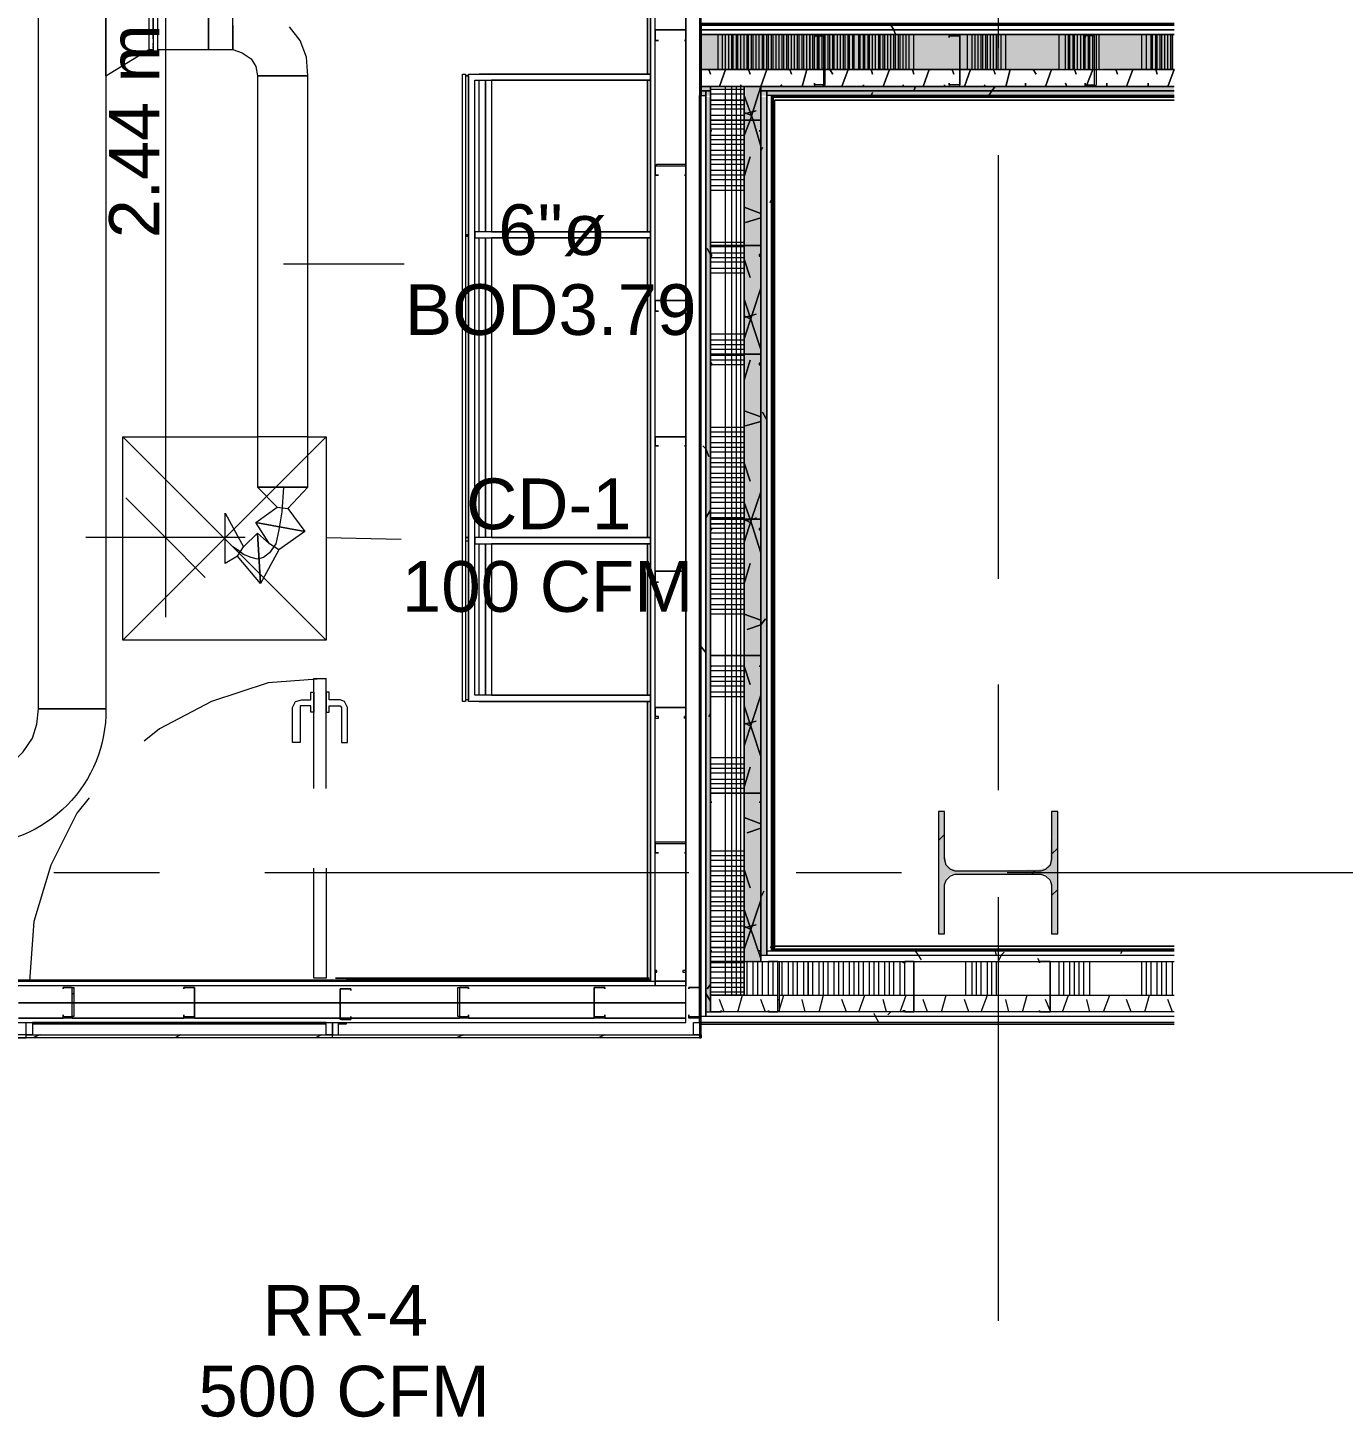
# Model space of a CAD drawing. Header units: metres. Extents: x -2 to 237, y -8 to 52.
# Drawn here: x 52.945 to 56.883, y 22.018 to 26.18 of the extents above; entities that cross this region are included whole.
import ezdxf

# ---------------------------------------------------------------- set-up
doc = ezdxf.new("R2010")
doc.units = ezdxf.units.M
doc.layers.add('HVAC - Ductos', color=5, linetype='Continuous', lineweight=0)
doc.layers.add('PDF4_Text', color=7, linetype='Continuous', lineweight=0)
doc.layers.add('PDF4_Geometry', color=7, linetype='Continuous', lineweight=0, true_color=0xaaaaaa)
doc.layers.add('PDF4_Solid Fills', color=7, linetype='Continuous', lineweight=0, true_color=0xffffff)
doc.styles.add('PDF Helvetica', font='')
doc.styles.get('PDF Helvetica').set_extended_font_data('Helvetica')

msp = doc.modelspace()

# ---------------------------------------------------------------- hatches: boundary and pattern name
at = {"layer": 'PDF4_Solid Fills', "lineweight": 0, "transparency": 33554559}
for points in [[(54.9758, 26.0547), (56.138, 26.0592), (56.1426, 26.0592), (56.3732, 26.0547), (56.3763, 26.0547), (56.3763, 26.1601), (54.9606, 26.1601), (54.9606, 26.0547)], [(54.9758, 26.0547), (56.138, 26.0592), (56.1426, 26.0592), (56.3732, 26.0547), (56.3763, 26.0547), (56.3763, 26.1601), (54.9606, 26.1601), (54.9606, 26.0547)], [(55.1392, 23.3881), (55.1392, 26.0042), (55.0934, 26.0042), (55.0888, 25.9034), (55.0888, 23.3881)], [(55.689, 23.6951), (55.689, 23.8326), (55.6707, 23.8326), (55.6707, 23.466), (55.689, 23.466), (55.689, 23.6172), (55.6936, 23.6309), (55.7073, 23.6447), (55.9914, 23.6447), (56.0098, 23.6264), (56.0098, 23.466), (56.028, 23.466), (56.028, 23.8326), (56.0098, 23.8326), (56.0052, 23.6768), (55.9914, 23.663), (55.9685, 23.6585), (55.7211, 23.6539), (55.7211, 23.6585), (55.7073, 23.663), (55.6982, 23.6722), (55.6936, 23.6722), (55.6936, 23.6951)]]:
    msp.add_hatch(color=256, dxfattribs=at).paths.add_polyline_path(points)
h = msp.add_hatch(color=256, dxfattribs=at)
h.paths.add_polyline_path([(54.988, 25.9905), (54.988, 26.0042), (54.9606, 26.0042), (54.9606, 25.9905)])
h.paths.add_polyline_path([(56.3763, 25.9905), (56.3763, 26.0042), (55.1392, 26.0042), (55.1392, 25.9905)])
h = msp.add_hatch(color=256, dxfattribs=at)
h.paths.add_polyline_path([(54.9743, 25.9768), (54.9743, 25.9905), (54.9606, 25.9905), (54.9606, 25.9768)])
h.paths.add_polyline_path([(55.1575, 25.9905), (55.1575, 25.9768), (56.3763, 25.9768), (56.3763, 25.9905)])
h = msp.add_hatch(color=256, dxfattribs=at)
h.paths.add_polyline_path([(54.988, 25.9768), (54.988, 25.9905), (54.9743, 25.9905), (54.9743, 25.9768)])
h.paths.add_polyline_path([(54.988, 25.9722), (54.9743, 25.9722), (54.9743, 23.2324), (54.988, 23.2324)])
h = msp.add_hatch(color=256, dxfattribs=at)
h.paths.add_polyline_path([(55.1392, 25.9768), (55.1575, 25.9768), (55.1575, 25.9905), (55.1392, 25.9905)])
h.paths.add_polyline_path([(55.1575, 25.9722), (55.1392, 25.9722), (55.1392, 23.4019), (55.1575, 23.4019)])
h = msp.add_hatch(color=256, dxfattribs=at)
h.paths.add_polyline_path([(53.0775, 23.3056), (53.0775, 23.2186), (53.0821, 23.3056)])
h.paths.add_polyline_path([(53.05, 23.2186), (53.0775, 23.214), (53.0775, 23.2186)])

# ---------------------------------------------------------------- linework, layer by layer
at = {"layer": 'HVAC - Ductos', "lineweight": 0}
for points in [[(53.1783, 32.3773), (53.1783, 24.1395), (52.9767, 24.1395), (52.9767, 32.3773)], [(53.5585, 26.1142), (53.5585, 26.1234), (53.5585, 26.1325), (53.5585, 26.1509), (53.5585, 26.1692), (53.5585, 26.1875), (53.5585, 26.2059), (53.5585, 26.2241), (53.5585, 26.2425), (53.5585, 26.2562), (53.5585, 26.2608), (53.5585, 26.2654), (53.4852, 26.2654), (53.4852, 26.2608), (53.4852, 26.2562), (53.4852, 26.2425), (53.4852, 26.2241), (53.4852, 26.2059), (53.4852, 26.1875), (53.4852, 26.1692), (53.4852, 26.1509), (53.4852, 26.1325), (53.4852, 26.1234), (53.4852, 26.1142)], [(53.7831, 24.8038), (53.7739, 24.8038), (53.7647, 24.8038), (53.7464, 24.8038), (53.7281, 24.8038), (53.7097, 24.8038), (53.6914, 24.8038), (53.6731, 24.8038), (53.6547, 24.8038), (53.641, 24.8038), (53.6365, 24.8038), (53.6319, 24.8038), (53.6365, 24.8038), (53.641, 24.8038), (53.6547, 24.8038), (53.6731, 24.8038), (53.6914, 24.8038), (53.7097, 24.8038), (53.7281, 24.8038), (53.7464, 24.8038), (53.7647, 24.8038), (53.7739, 24.8038)]]:
    msp.add_lwpolyline(points, close=True, dxfattribs=at)
for points in [[(53.1187, 29.5413), (53.357, 29.5413), (53.357, 27.0901), (53.357, 24.4144)], [(53.334, 26.1142), (53.4852, 26.1142), (53.4852, 26.1234), (53.4852, 26.1325), (53.4852, 26.1509), (53.4852, 26.1692), (53.4852, 26.1875), (53.4852, 26.2059), (53.4852, 26.2241), (53.4852, 26.2425), (53.4852, 26.2562), (53.4852, 26.2608), (53.4852, 26.2654), (53.4165, 26.2654), (53.4165, 26.3158)], [(53.3066, 26.2654), (53.1783, 26.2654), (53.1783, 26.2608), (53.1783, 26.2425), (53.1783, 26.2196), (53.1783, 26.1875), (53.1783, 26.1142), (53.1783, 26.0821), (53.1783, 26.0592), (53.1783, 26.0409), (53.1783, 26.0363), (53.3066, 26.1142)], [(53.1783, 26.0363), (53.1783, 26.0409), (53.1783, 26.0592), (53.1783, 26.0821), (53.1783, 26.1142), (53.1783, 26.1875), (53.1783, 26.2196), (53.1783, 26.2425), (53.1783, 26.2608), (53.1783, 26.2654)], [(53.3204, 26.2562), (53.3204, 26.2608), (53.3204, 26.2654), (53.3066, 26.2654), (53.3066, 26.2608), (53.3066, 26.2562), (53.3066, 26.2425), (53.3066, 26.2241), (53.3066, 26.2059), (53.3066, 26.1875), (53.3066, 26.1692), (53.3066, 26.1509), (53.3066, 26.1325), (53.3066, 26.1234), (53.3066, 26.1142), (53.3204, 26.1142), (53.3204, 26.1096), (53.3204, 26.105)], [(53.334, 26.105), (53.334, 26.1096), (53.334, 26.1188), (53.334, 26.1279), (53.334, 26.1463), (53.334, 26.1646), (53.334, 26.1875), (53.334, 26.2104), (53.334, 26.2287), (53.334, 26.2471), (53.334, 26.2608), (53.334, 26.27), (53.3204, 26.27)], [(53.3204, 26.2654), (53.3204, 26.27), (53.3204, 26.2608), (53.3204, 26.2471), (53.3204, 26.2287), (53.3204, 26.2104), (53.3204, 26.1875), (53.3204, 26.1646), (53.3204, 26.1463), (53.3204, 26.1279), (53.3204, 26.1188), (53.3204, 26.1096), (53.3204, 26.105), (53.334, 26.105), (53.334, 26.1096)], [(53.3204, 26.1463), (53.3204, 26.1509), (53.3204, 26.1692), (53.3204, 26.1875), (53.3204, 26.2059), (53.3204, 26.2241), (53.3204, 26.2287)], [(53.5585, 26.1875), (53.5585, 26.1692), (53.5585, 26.1509), (53.5585, 26.1325), (53.5585, 26.1234), (53.5585, 26.1142), (53.5861, 26.105), (53.6135, 26.0867), (53.6273, 26.0638), (53.6319, 26.0363), (53.6365, 26.0363), (53.641, 26.0363), (53.6547, 26.0363), (53.6731, 26.0363), (53.6914, 26.0363), (53.7097, 26.0363), (53.7281, 26.0363), (53.7464, 26.0363), (53.7647, 26.0363), (53.7739, 26.0363), (53.7831, 26.0363), (53.7785, 26.0913), (53.7601, 26.1417), (53.7281, 26.1829)], [(53.3066, 26.1646), (53.3066, 26.1601), (53.3066, 26.1555)], [(53.3204, 26.1279), (53.3204, 26.1325)], [(53.3204, 26.1188), (53.3204, 26.1234)], [(53.7235, 24.7397), (53.7739, 24.671), (53.6273, 24.6985), (53.6914, 24.7443), (53.7235, 24.7397), (53.7831, 24.8038), (53.7831, 26.0363), (53.7739, 26.0363), (53.7647, 26.0363), (53.7464, 26.0363), (53.7281, 26.0363), (53.7097, 26.0363), (53.6914, 26.0363), (53.6731, 26.0363), (53.6547, 26.0363), (53.641, 26.0363), (53.6365, 26.0363), (53.6319, 26.0363), (53.6319, 24.8038), (53.7831, 24.8038), (53.6319, 24.8038), (53.6914, 24.7443)], [(53.7097, 25.4728), (54.0717, 25.4728)], [(53.7831, 24.955), (53.838, 24.955), (53.838, 24.3457), (53.2287, 24.3457), (53.2287, 24.955), (53.6319, 24.955)], [(53.838, 24.3457), (53.2287, 24.955)], [(53.7831, 24.955), (53.6319, 24.955)], [(53.7831, 24.9001), (53.838, 24.955)], [(53.6869, 24.8038), (53.7831, 24.9001)], [(53.2287, 24.3457), (53.6869, 24.8038)], [(53.7097, 24.8038), (53.7052, 24.7305), (53.696, 24.6756), (53.6869, 24.6343), (53.6685, 24.6069), (53.6502, 24.5931), (53.6319, 24.5885), (53.6135, 24.5931), (53.5907, 24.6023), (53.5723, 24.616), (53.5585, 24.6252), (53.5448, 24.6389), (53.5357, 24.6481), (53.5357, 24.6527)], [(53.4761, 24.5335), (53.357, 24.6527), (53.2378, 24.7718)], [(53.5723, 24.5977), (53.5357, 24.5748), (53.5357, 24.726), (53.5907, 24.6252), (53.6319, 24.6664), (53.641, 24.5153), (53.5723, 24.5977), (53.5907, 24.6252)], [(53.696, 24.616), (53.641, 24.5153), (53.6319, 24.6664), (53.6685, 24.6343), (53.6273, 24.6985), (53.7739, 24.671), (53.696, 24.616), (53.6685, 24.6343)], [(53.5952, 24.6527), (53.357, 24.6527), (53.1187, 24.6527)], [(53.838, 24.6527), (54.0625, 24.6481)]]:
    msp.add_lwpolyline(points, dxfattribs=at)
msp.add_lwpolyline([(52.7751, 23.7318), (52.7751, 23.9333), (52.8163, 23.9425), (52.8622, 23.9563), (52.8988, 23.9792), (52.9309, 24.0112), (52.9584, 24.0525), (52.9721, 24.0937), (52.9767, 24.1395), (53.1783, 24.1395, -0.419015)], format="xyb", close=True, dxfattribs=at)
at = {"layer": 'PDF4_Geometry', "lineweight": 0}
for points in [[(50.0399, 23.2003), (54.9147, 23.2003), (54.9147, 23.324), (54.9147, 28.4325)], [(52.2024, 23.324), (54.8093, 23.324), (53.8976, 23.324), (54.8093, 23.324), (53.8976, 23.324), (54.8093, 23.324), (53.8976, 23.324), (54.8093, 23.324), (54.8231, 23.324), (54.8231, 28.4325), (52.2162, 28.4325)], [(54.8093, 28.4325), (54.8093, 23.324), (54.8093, 24.1624), (54.8093, 23.3286), (53.8976, 23.3286), (54.8093, 23.3286), (54.8093, 24.1624), (54.8093, 23.324), (54.8093, 28.4325), (54.8093, 26.0409), (54.8093, 28.4325), (54.8093, 23.324), (54.8093, 28.4325)], [(56.3763, 26.1921), (54.9606, 26.1921), (54.9606, 28.4325), (54.956, 28.4325), (54.956, 23.1545), (54.9606, 23.1545), (54.9606, 25.9722), (54.956, 25.9722), (54.956, 23.4157), (54.956, 23.2003), (56.3763, 23.2003)], [(55.8493, 26.435), (55.8493, 26.1188)], [(54.9606, 26.1737), (56.3763, 26.1737), (54.9606, 26.1737), (54.9606, 26.1875), (56.3763, 26.1875), (54.9606, 26.1875), (54.9606, 26.1921), (56.3763, 26.1921), (55.3637, 26.1921), (56.3763, 26.1921)], [(54.9606, 26.1921), (54.9606, 26.1875), (54.9606, 26.1737), (56.3763, 26.1737)], [(56.3762, 26.0546), (56.1426, 26.0546), (55.7349, 26.0546), (55.3271, 26.0546), (54.9606, 26.0546), (54.9606, 26.1601), (54.9606, 26.0546), (54.9606, 26.0042), (56.3763, 26.0042), (55.1392, 26.0042), (55.1392, 25.9905), (55.1392, 25.9722), (55.1392, 23.4157), (55.1392, 23.4019), (55.1392, 23.3836), (55.0888, 23.3836), (55.1392, 23.3836), (56.3763, 23.3836)], [(54.9606, 26.1601), (56.3763, 26.1601)], [(55.011, 26.0546), (55.011, 26.1601)], [(55.0246, 26.0546), (55.0246, 26.1601)], [(55.0338, 26.0546), (55.0338, 26.1601)], [(55.043, 26.0546), (55.043, 26.1601)], [(55.0522, 26.0546), (55.0522, 26.1601)], [(55.0568, 26.0546), (55.0568, 26.1601)], [(55.0659, 26.0546), (55.0659, 26.1601)], [(55.0705, 26.0546), (55.0705, 26.1601)], [(55.0797, 26.0546), (55.0797, 26.1601)], [(55.0888, 26.0546), (55.0888, 26.1601)], [(55.098, 26.0546), (55.098, 26.1601)], [(55.1026, 26.0546), (55.1026, 26.1601)], [(55.1117, 26.0546), (55.1117, 26.1601)], [(55.1163, 26.0546), (55.1163, 26.1601)], [(55.1255, 26.0546), (55.1255, 26.1601)], [(55.1346, 26.0546), (55.1346, 26.1601)], [(55.1438, 26.0546), (55.1438, 26.1601)], [(55.1484, 26.0546), (55.1484, 26.1601)], [(55.1575, 26.0546), (55.1575, 26.1601)], [(55.1621, 26.0546), (55.1621, 26.1601)], [(55.1713, 26.0546), (55.1713, 26.1601)], [(55.1759, 26.0546), (55.1759, 26.1601)], [(55.1851, 26.0546), (55.1851, 26.1601)], [(55.1942, 26.0546), (55.1942, 26.1601)], [(55.2033, 26.0546), (55.2033, 26.1601)], [(55.2079, 26.0546), (55.2079, 26.1601)], [(55.2171, 26.0546), (55.2171, 26.1601)], [(55.2217, 26.0546), (55.2217, 26.1601)], [(55.2309, 26.0546), (55.2309, 26.1601)], [(55.24, 26.0546), (55.24, 26.1601)], [(55.2492, 26.0546), (55.2492, 26.1601)], [(55.2537, 26.0546), (55.2537, 26.1601)], [(55.2629, 26.0546), (55.2629, 26.1601)], [(55.2675, 26.0546), (55.2675, 26.1601)], [(55.2767, 26.0546), (55.2767, 26.1601)], [(55.295, 26.0546), (55.295, 26.1601)], [(55.2995, 26.0546), (55.2995, 26.1555)], [(55.3133, 26.0546), (55.3133, 26.1555)], [(55.3225, 26.0546), (55.3225, 26.1555)], [(55.3317, 26.0546), (55.3317, 26.1601)], [(55.3408, 26.0546), (55.3408, 26.1601)], [(55.3454, 26.0546), (55.3454, 26.1601)], [(55.3546, 26.0546), (55.3546, 26.1601)], [(55.3591, 26.0546), (55.3591, 26.1601)], [(55.3683, 26.0546), (55.3683, 26.1601)], [(55.3775, 26.0546), (55.3775, 26.1601)], [(55.3866, 26.0546), (55.3866, 26.1601)], [(55.3912, 26.0546), (55.3912, 26.1601)], [(55.4004, 26.0546), (55.4004, 26.1601)], [(55.405, 26.0546), (55.405, 26.1601)], [(55.4141, 26.0546), (55.4141, 26.1601)], [(55.4187, 26.0546), (55.4187, 26.1601)], [(55.4324, 26.0546), (55.4324, 26.1601)], [(55.437, 26.0546), (55.437, 26.1601)], [(55.4462, 26.0546), (55.4462, 26.1601)], [(55.4508, 26.0546), (55.4508, 26.1601)], [(55.46, 26.0546), (55.46, 26.1601)], [(55.4645, 26.0546), (55.4645, 26.1601)], [(55.4737, 26.0546), (55.4737, 26.1601)], [(55.4828, 26.0546), (55.4828, 26.1601)], [(55.492, 26.0546), (55.492, 26.1601)], [(55.4966, 26.0546), (55.4966, 26.1601)], [(55.5058, 26.0546), (55.5058, 26.1601)], [(55.5104, 26.0546), (55.5104, 26.1601)], [(55.5195, 26.0546), (55.5195, 26.1601)], [(55.5286, 26.0546), (55.5286, 26.1601)], [(55.5378, 26.0546), (55.5378, 26.1601)], [(55.5424, 26.0546), (55.5424, 26.1601)], [(55.5516, 26.0546), (55.5516, 26.1601)], [(55.5562, 26.0546), (55.5562, 26.1601)], [(55.5653, 26.0546), (55.5653, 26.1601)], [(55.5744, 26.0546), (55.5744, 26.1601)], [(55.5836, 26.0546), (55.5836, 26.1601)], [(55.5974, 26.0546), (55.5974, 26.1601)], [(55.7577, 26.0546), (55.7577, 26.1601)], [(55.7715, 26.0546), (55.7715, 26.1601)], [(55.7807, 26.0546), (55.7807, 26.1601)], [(55.7898, 26.0546), (55.7898, 26.1601)], [(55.799, 26.0546), (55.799, 26.1601)], [(55.8035, 26.0546), (55.8035, 26.1601)], [(55.8127, 26.0546), (55.8127, 26.1601)], [(55.8173, 26.0546), (55.8173, 26.1601)], [(55.8265, 26.0546), (55.8265, 26.1601)], [(55.8356, 26.0546), (55.8356, 26.1601)], [(55.8448, 26.0546), (55.8448, 26.1601)], [(55.8493, 26.0546), (55.8493, 26.1601)], [(55.8585, 26.0546), (55.8585, 26.1601)], [(55.8723, 26.0546), (55.8723, 26.1601)], [(56.0326, 26.0546), (56.0326, 26.1601)], [(56.051, 26.0546), (56.051, 26.1601)], [(56.0602, 26.0546), (56.0602, 26.1601)], [(56.0647, 26.0546), (56.0647, 26.1601)], [(56.0739, 26.0546), (56.0739, 26.1601)], [(56.0784, 26.0546), (56.0784, 26.1601)], [(56.0876, 26.0546), (56.0876, 26.1601)], [(56.0968, 26.0546), (56.0968, 26.1601)], [(56.106, 26.0546), (56.106, 26.1601)], [(56.1105, 26.0546), (56.1105, 26.1555)], [(56.1197, 26.0546), (56.1197, 26.1601)], [(56.1242, 26.0546), (56.1242, 26.1555)], [(56.1334, 26.0546), (56.1334, 26.1555)], [(56.1518, 26.0546), (56.1518, 26.1601)], [(56.2801, 26.0546), (56.2801, 26.1601)], [(56.2938, 26.0546), (56.2938, 26.1601)], [(56.3075, 26.0546), (56.3075, 26.1601)], [(56.3121, 26.0546), (56.3121, 26.1601)], [(56.3213, 26.0546), (56.3213, 26.1601)], [(56.3259, 26.0546), (56.3259, 26.1601)], [(56.335, 26.0546), (56.335, 26.1601)], [(56.3396, 26.0546), (56.3396, 26.1601)], [(56.3488, 26.0546), (56.3488, 26.1601)], [(56.3579, 26.0546), (56.3579, 26.1601)], [(56.3671, 26.0546), (56.3671, 26.1601)], [(56.3717, 26.0546), (56.3717, 26.1601)], [(54.9606, 26.0042), (54.9606, 26.0546), (55.3271, 26.0546), (55.7349, 26.0546), (56.1426, 26.0546), (56.3762, 26.0546), (56.1426, 26.0546), (55.7349, 26.0546), (55.3271, 26.0546), (54.9606, 26.0546)], [(54.2641, 26.0363), (54.255, 26.0363), (54.2641, 26.0363), (54.2641, 25.5598), (54.2641, 25.5552), (54.255, 25.5552), (54.2641, 25.5552), (54.2641, 24.6527), (54.255, 24.6527), (54.2641, 24.6527), (54.2641, 24.6435)], [(54.2962, 24.1624), (54.8093, 24.1624), (54.2641, 24.1624), (54.2641, 24.1807), (54.2641, 26.0226), (54.2641, 26.0409), (54.8093, 26.0409), (54.2962, 26.0409)], [(54.2825, 25.569), (54.2825, 26.0226)], [(54.2962, 25.569), (54.2962, 26.0226), (54.3145, 26.0226), (54.3145, 25.569), (54.3145, 26.0226)], [(54.3145, 26.0409), (54.3329, 26.0409)], [(54.8093, 26.0226), (54.8093, 25.569)], [(54.8093, 25.569), (54.8093, 26.0226)], [(54.8093, 26.0226), (54.8093, 25.569)], [(54.8093, 25.569), (54.8093, 26.0226)], [(54.956, 23.3056), (54.956, 25.9768), (54.9743, 25.9768), (54.9743, 23.2186), (54.956, 23.2186), (54.956, 23.2003), (54.956, 25.9722), (54.956, 23.4157)], [(54.956, 25.9722), (54.956, 23.3056), (54.956, 23.4157), (54.956, 23.2186), (54.956, 23.2003), (54.956, 23.1957), (56.3763, 23.1957)], [(54.9606, 25.9905), (54.9606, 26.0042), (54.988, 26.0042), (55.0888, 26.0042), (55.0888, 25.9722), (55.0888, 25.9034), (55.0888, 25.5278), (55.0888, 25.2025), (55.0888, 24.7077), (55.0888, 24.2999), (55.0888, 23.8875), (55.0888, 23.4157), (55.0888, 23.3836), (55.0888, 23.2828), (54.988, 23.2828), (55.0888, 23.2828), (55.1896, 23.2828), (55.1896, 23.3836)], [(56.3763, 23.2186), (54.9743, 23.2186), (54.9743, 23.2324), (54.9743, 23.4157), (54.9743, 25.9722), (54.9743, 25.9768), (54.9743, 25.9905), (54.9606, 25.9905), (54.9606, 25.9768)], [(54.988, 23.4157), (54.988, 25.9905), (54.9743, 25.9905), (54.9743, 23.2324), (54.988, 23.2324), (54.988, 23.3881)], [(56.3762, 23.2324), (54.988, 23.2324), (54.988, 23.2828), (54.988, 23.3881), (54.988, 23.2828), (55.0888, 23.2828), (55.0888, 23.3836), (55.0888, 23.8875), (55.0888, 24.2999), (55.0888, 24.7077), (55.0888, 25.2025), (55.0888, 25.5278), (55.0888, 25.9034), (55.0888, 26.0042), (54.988, 26.0042), (54.988, 23.4157), (54.988, 25.9722), (54.988, 25.9905), (54.988, 26.0042), (55.0888, 26.0042)], [(55.0888, 25.9951), (54.988, 25.9951)], [(55.0888, 25.9814), (54.988, 25.9814)], [(55.0338, 23.2828), (55.0338, 23.3836), (55.0338, 23.8875), (55.0338, 24.2999), (55.0338, 24.7077), (55.0338, 25.2025), (55.0338, 25.5278), (55.0338, 25.9034), (55.0338, 26.0042)], [(55.0522, 23.2828), (55.0522, 23.3836), (55.0522, 23.8875), (55.0522, 24.2999), (55.0522, 24.7077), (55.0522, 25.2025), (55.0522, 25.5278), (55.0522, 25.9034), (55.0522, 26.0042)], [(55.0659, 23.2828), (55.0659, 23.3836), (55.0659, 23.8875), (55.0659, 24.2999), (55.0659, 24.7077), (55.0659, 25.2025), (55.0659, 25.5278), (55.0659, 25.9034), (55.0659, 26.0042)], [(55.0797, 23.2828), (55.0797, 23.3836), (55.0797, 23.8875), (55.0797, 24.2999), (55.0797, 24.7077), (55.0797, 25.2025), (55.0797, 25.5278), (55.0797, 25.9034), (55.0797, 26.0042)], [(56.3763, 26.0042), (55.1392, 26.0042), (55.1392, 25.9905), (56.3763, 25.9905)], [(56.3762, 25.9768), (55.1575, 25.9768), (55.1575, 25.9905), (56.3762, 25.9905), (55.1575, 25.9905), (55.1575, 25.9768), (55.1575, 25.9722), (55.1575, 23.4157), (55.1575, 23.4019), (56.3762, 23.4019)], [(55.1713, 23.4157), (55.1713, 25.9722), (55.1713, 25.9768), (56.3763, 25.9768), (55.1713, 25.9768), (55.1713, 25.9722), (56.3763, 25.9722), (55.1713, 25.9722), (56.3763, 25.9722), (55.1713, 25.9722), (56.3763, 25.9722), (55.1713, 25.9722), (56.3763, 25.9722)], [(56.3763, 23.4157), (55.1713, 23.4157), (56.3763, 23.4157), (55.1713, 23.4157), (55.1713, 25.9722), (55.1713, 23.4157), (55.1713, 23.4203), (55.1759, 23.4203), (55.1805, 23.4248), (55.1805, 23.4294), (55.1805, 25.963), (55.1805, 23.4294), (56.3763, 23.4294), (55.1805, 23.4294), (55.1805, 25.963), (55.1805, 23.4294)], [(55.1713, 23.4203), (55.1713, 25.9722), (55.1713, 23.4157), (55.1713, 23.4203), (55.1759, 23.4203), (55.1805, 23.4248), (55.1805, 23.4294), (55.1805, 23.4248), (55.1759, 23.4203), (55.1713, 23.4203), (55.1713, 23.4157), (55.1713, 25.9722), (55.1713, 23.4203), (56.3763, 23.4203)], [(56.3762, 23.4157), (55.1713, 23.4157), (55.1713, 25.9722), (56.3762, 25.9722)], [(55.1713, 23.4157), (55.1713, 25.9722), (55.1713, 23.4157)], [(56.3763, 23.4203), (55.1759, 23.4203), (55.1759, 25.9722), (56.3763, 25.9722), (55.1759, 25.9722), (55.1759, 23.4203)], [(55.0888, 25.9492), (54.988, 25.9492)], [(55.0888, 25.9355), (54.988, 25.9355)], [(55.0888, 25.9172), (54.988, 25.9172)], [(55.0888, 25.9034), (54.988, 25.9034)], [(55.0888, 25.8897), (54.988, 25.8897)], [(55.0888, 25.876), (54.988, 25.876)], [(55.0888, 25.8576), (54.988, 25.8576)], [(55.0888, 25.8439), (54.988, 25.8439)], [(55.0888, 25.8301), (54.988, 25.8301)], [(55.0888, 25.8118), (54.988, 25.8118)], [(55.0888, 25.7981), (54.988, 25.7981)], [(55.0888, 25.7843), (54.988, 25.7843)], [(55.0888, 25.7706), (54.988, 25.7706)], [(55.8493, 25.7981), (55.8493, 24.5289)], [(55.0888, 25.7523), (54.988, 25.7523)], [(55.0888, 25.7385), (54.988, 25.7385)], [(55.0888, 25.7248), (54.988, 25.7248)], [(55.0888, 25.7065), (54.988, 25.7065)], [(55.0888, 25.6927), (54.988, 25.6927)], [(54.2825, 24.6527), (54.2825, 25.5507)], [(54.2962, 24.6527), (54.2962, 25.5507)], [(54.8093, 25.5507), (54.8093, 24.6527)], [(54.8093, 24.6527), (54.8093, 25.5507)], [(54.8093, 25.5507), (54.8093, 24.6527)], [(54.8093, 24.6527), (54.8093, 25.5507)], [(55.0888, 25.5369), (54.988, 25.5369)], [(55.0888, 25.5232), (54.988, 25.5232)], [(55.0888, 25.5048), (54.988, 25.5048)], [(55.0888, 25.4911), (54.988, 25.4911)], [(55.0888, 25.4774), (54.988, 25.4774)], [(55.0888, 25.459), (54.988, 25.459)], [(55.0888, 25.4453), (54.988, 25.4453)], [(55.0888, 25.262), (54.988, 25.262)], [(55.0888, 25.2437), (54.988, 25.2437)], [(55.0888, 25.2299), (54.988, 25.2299)], [(55.0888, 25.2162), (54.988, 25.2162)], [(55.0888, 25.1979), (54.988, 25.1979)], [(55.0888, 25.1841), (54.988, 25.1841)], [(55.0888, 25.1704), (54.988, 25.1704)], [(55.0888, 24.9825), (54.988, 24.9825)], [(55.0888, 24.9688), (54.988, 24.9688)], [(55.0888, 24.955), (54.988, 24.955)], [(55.0888, 24.9367), (54.988, 24.9367)], [(55.0888, 24.923), (54.988, 24.923)], [(55.0888, 24.9092), (54.988, 24.9092)], [(55.0888, 24.8909), (54.988, 24.8909)], [(55.0888, 24.8772), (54.988, 24.8772)], [(55.0888, 24.8634), (54.988, 24.8634)], [(55.0888, 24.8451), (54.988, 24.8451)], [(55.0888, 24.8314), (54.988, 24.8314)], [(55.0888, 24.8176), (54.988, 24.8176)], [(55.0888, 24.8038), (54.988, 24.8038)], [(55.0888, 24.7856), (54.988, 24.7856)], [(55.0888, 24.7718), (54.988, 24.7718)], [(55.0888, 24.758), (54.988, 24.758)], [(55.0888, 24.7397), (54.988, 24.7397)], [(55.0888, 24.726), (54.988, 24.726)], [(55.0888, 24.7122), (54.988, 24.7122)], [(55.0888, 24.6801), (54.988, 24.6801)], [(54.255, 24.6435), (54.2641, 24.6435), (54.2641, 24.167), (54.255, 24.167)], [(55.0888, 24.6664), (54.988, 24.6664)], [(55.0888, 24.6481), (54.988, 24.6481)], [(54.3145, 24.1807), (54.3145, 24.6343), (54.3145, 24.1807), (54.2962, 24.1807), (54.2962, 24.6343)], [(54.8093, 24.6343), (54.8093, 24.1807)], [(54.8093, 24.1807), (54.8093, 24.6343)], [(54.8093, 24.6343), (54.8093, 24.1807)], [(54.8093, 24.1807), (54.8093, 24.6343)], [(55.0888, 24.6343), (54.988, 24.6343)], [(55.0888, 24.6206), (54.988, 24.6206)], [(55.0888, 24.6023), (54.988, 24.6023)], [(55.0888, 24.5885), (54.988, 24.5885)], [(55.0888, 24.5748), (54.988, 24.5748)], [(55.0888, 24.561), (54.988, 24.561)], [(55.0888, 24.5427), (54.988, 24.5427)], [(55.0888, 24.5289), (54.988, 24.5289)], [(55.0888, 24.5153), (54.988, 24.5153)], [(55.0888, 24.4969), (54.988, 24.4969)], [(55.0888, 24.4831), (54.988, 24.4831)], [(55.0888, 24.4694), (54.988, 24.4694)], [(55.0888, 24.4511), (54.988, 24.4511)], [(55.0888, 24.4373), (54.988, 24.4373)], [(55.0888, 24.4236), (54.988, 24.4236)], [(55.0888, 24.2678), (54.988, 24.2678)], [(53.838, 23.9013), (53.838, 24.2312), (53.6639, 24.2174), (53.4944, 24.1624), (53.3386, 24.0799), (53.2928, 24.0433)], [(53.8014, 23.9013), (53.8014, 24.2312), (53.838, 24.2312)], [(55.0888, 24.2541), (54.988, 24.2541)], [(55.0888, 24.2358), (54.988, 24.2358)], [(55.0888, 24.222), (54.988, 24.222)], [(55.0888, 24.2082), (54.988, 24.2082)], [(55.0888, 24.1899), (54.988, 24.1899)], [(55.8493, 24.2128), (55.8493, 23.8967)], [(54.3329, 24.1624), (54.3145, 24.1624)], [(54.8093, 24.1624), (54.8093, 23.324), (54.8093, 24.1624)], [(54.8093, 24.1624), (54.8093, 23.324), (54.8093, 24.1624)], [(55.0888, 24.1762), (54.988, 24.1762)], [(55.0888, 23.9929), (54.988, 23.9929)], [(55.0888, 23.9746), (54.988, 23.9746)], [(55.0888, 23.9609), (54.988, 23.9609)], [(55.0888, 23.9471), (54.988, 23.9471)], [(55.0888, 23.9288), (54.988, 23.9288)], [(55.0888, 23.915), (54.988, 23.915)], [(55.0888, 23.9013), (54.988, 23.9013)], [(53.1279, 23.8738), (53.0912, 23.828), (53.0133, 23.6722), (52.9629, 23.5027), (52.9492, 23.324)], [(55.6707, 23.7455), (55.689, 23.7638)], [(56.0098, 23.7043), (56.028, 23.7226)], [(55.0888, 23.7134), (54.988, 23.7134)], [(55.0888, 23.6997), (54.988, 23.6997)], [(55.0888, 23.686), (54.988, 23.686)], [(53.3386, 23.6493), (53.0225, 23.6493)], [(54.9239, 23.6493), (53.6547, 23.6493)], [(53.838, 23.663), (53.838, 23.3332), (53.8014, 23.3332), (53.8014, 23.663)], [(55.0888, 23.6676), (54.988, 23.6676)], [(55.0888, 23.6539), (54.988, 23.6539)], [(55.0888, 23.6401), (54.988, 23.6401)], [(55.5607, 23.6493), (55.2446, 23.6493)], [(57.3338, 23.6493), (55.8769, 23.6493)], [(55.9502, 23.6447), (55.9593, 23.6539)], [(55.0888, 23.6218), (54.988, 23.6218)], [(55.0888, 23.6081), (54.988, 23.6081)], [(56.0098, 23.5805), (56.028, 23.5989)], [(55.0888, 23.5943), (54.988, 23.5943)], [(55.0888, 23.576), (54.988, 23.576)], [(55.0888, 23.5623), (54.988, 23.5623)], [(55.8493, 23.576), (55.8493, 22.3069)], [(55.0888, 23.5485), (54.988, 23.5485)], [(55.0888, 23.5347), (54.988, 23.5347)], [(55.0888, 23.5165), (54.988, 23.5165)], [(55.0888, 23.5027), (54.988, 23.5027)], [(55.0888, 23.4889), (54.988, 23.4889)], [(55.0888, 23.4706), (54.988, 23.4706)], [(55.0888, 23.4569), (54.988, 23.4569)], [(55.0888, 23.4431), (54.988, 23.4431)], [(55.0888, 23.4111), (54.988, 23.4111)], [(55.0888, 23.3973), (54.988, 23.3973)], [(55.0888, 23.379), (54.988, 23.379)], [(55.0888, 23.3652), (54.988, 23.3652)], [(55.0888, 23.3515), (54.988, 23.3515)], [(55.098, 23.2828), (55.098, 23.3836)], [(55.1163, 23.2828), (55.1163, 23.3836)], [(55.1301, 23.2828), (55.1301, 23.3836)], [(55.1438, 23.2828), (55.1438, 23.3836)], [(55.1621, 23.2828), (55.1621, 23.3836)], [(55.1759, 23.2828), (55.1759, 23.3836)], [(55.2033, 23.2828), (55.2033, 23.3836)], [(55.2217, 23.2828), (55.2217, 23.3836)], [(55.2355, 23.2828), (55.2355, 23.3836)], [(55.2492, 23.2828), (55.2492, 23.3836)], [(55.2675, 23.2828), (55.2675, 23.3836)], [(55.295, 23.2828), (55.295, 23.3836)], [(55.3133, 23.2828), (55.3133, 23.3836)], [(55.3271, 23.2828), (55.3271, 23.3836)], [(55.3408, 23.2828), (55.3408, 23.3836)], [(55.3591, 23.2828), (55.3591, 23.3836)], [(55.3729, 23.2828), (55.3729, 23.3836)], [(55.3866, 23.2828), (55.3866, 23.3836)], [(55.405, 23.2828), (55.405, 23.3836)], [(55.4187, 23.2828), (55.4187, 23.3836)], [(55.4324, 23.2828), (55.4324, 23.3836)], [(55.4462, 23.2828), (55.4462, 23.3836)], [(55.4645, 23.2828), (55.4645, 23.3836)], [(55.4782, 23.2828), (55.4782, 23.3836)], [(55.492, 23.2828), (55.492, 23.3836)], [(55.5104, 23.2828), (55.5104, 23.3836)], [(55.5241, 23.2828), (55.5241, 23.3836)], [(55.5378, 23.2828), (55.5378, 23.3836)], [(55.5562, 23.2828), (55.5562, 23.3836)], [(55.5699, 23.2828), (55.5699, 23.3836)], [(55.7531, 23.2828), (55.7531, 23.3836)], [(55.7715, 23.2828), (55.7715, 23.3836)], [(55.7853, 23.2828), (55.7853, 23.3836)], [(55.799, 23.2828), (55.799, 23.3836)], [(55.8173, 23.2828), (55.8173, 23.3836)], [(55.8311, 23.2828), (55.8311, 23.3836)], [(55.8448, 23.2828), (55.8448, 23.3836)], [(56.0326, 23.2828), (56.0326, 23.3836)], [(56.0464, 23.2828), (56.0464, 23.3836)], [(56.0647, 23.2828), (56.0647, 23.3836)], [(56.0784, 23.2828), (56.0784, 23.3836)], [(56.0922, 23.2828), (56.0922, 23.3836)], [(56.106, 23.2828), (56.106, 23.3836)], [(56.1242, 23.2828), (56.1242, 23.3836)], [(56.2801, 23.2828), (56.2801, 23.3836)], [(56.2938, 23.2828), (56.2938, 23.3836)], [(56.3075, 23.2828), (56.3075, 23.3836)], [(56.3259, 23.2828), (56.3259, 23.3836)], [(56.3396, 23.2828), (56.3396, 23.3836)], [(56.3533, 23.2828), (56.3533, 23.3836)], [(56.3717, 23.2828), (56.3717, 23.3836)], [(52.9171, 23.2598), (53.0821, 23.2598), (53.444, 23.2598), (53.8793, 23.2598), (54.2367, 23.2598), (54.6398, 23.2598), (54.9147, 23.2598), (54.9147, 23.3102), (50.0399, 23.3102)], [(52.2024, 23.324), (54.8231, 23.324), (54.8231, 23.3102)], [(54.8231, 23.3102), (52.2024, 23.3102)], [(52.2162, 23.324), (54.8093, 23.324)], [(52.2162, 23.324), (54.8093, 23.324)], [(55.0888, 23.3332), (54.988, 23.3332)], [(55.0888, 23.3194), (54.988, 23.3194)], [(55.0888, 23.3056), (54.988, 23.3056)], [(55.0888, 23.2919), (54.988, 23.2919)], [(55.1942, 23.2828), (55.5974, 23.2828), (56.0052, 23.2828), (56.3763, 23.2828)], [(49.9299, 23.2003), (54.9147, 23.2003), (54.9147, 23.214), (54.6719, 23.214), (54.9147, 23.214), (54.9147, 23.2598), (54.6398, 23.2598), (54.2367, 23.2598), (53.8793, 23.2598), (53.444, 23.2598), (53.0821, 23.2598), (52.9171, 23.2598)], [(53.838, 23.2003), (52.9584, 23.2003), (52.9584, 23.1636), (52.94, 23.1636), (53.8564, 23.1636), (54.956, 23.1636), (54.9606, 23.1636), (54.9606, 23.1545), (54.956, 23.1545), (53.8564, 23.1545), (52.94, 23.1545), (52.94, 23.1636), (52.5002, 23.1636), (51.309, 23.1636), (51.309, 23.1545), (52.5002, 23.1545), (52.94, 23.1545), (52.5002, 23.1545), (51.309, 23.1545), (50.1132, 23.1545), (48.9128, 23.1545)], [(52.94, 23.1545), (52.94, 23.1636), (52.94, 23.2003), (52.9584, 23.2003)], [(53.838, 23.1957), (52.9584, 23.1957)], [(54.9606, 23.1636), (54.9606, 23.1545), (54.956, 23.1545), (53.8564, 23.1545), (53.8564, 23.1636), (53.838, 23.1636), (53.838, 23.2003), (53.8564, 23.2003), (53.8564, 23.1636), (53.8747, 23.1636), (53.8747, 23.2003), (53.8976, 23.2003), (53.8976, 23.1957), (53.8747, 23.1957)], [(53.8564, 23.1636), (53.8564, 23.2003), (53.8747, 23.2003)], [(52.9813, 23.1636), (52.9584, 23.1545)], [(53.4028, 23.1636), (53.3844, 23.1545)], [(53.8243, 23.1636), (53.806, 23.1545)], [(53.8747, 23.1636), (54.9376, 23.1636)], [(54.2504, 23.1636), (54.2275, 23.1545)], [(54.6719, 23.1636), (54.6536, 23.1545)], [(54.956, 23.1636), (54.956, 23.1545)]]:
    msp.add_lwpolyline(points, dxfattribs=at)
for points in [[(54.8093, 28.4325), (54.8093, 26.0409), (54.8093, 28.4279), (53.2149, 28.4279), (54.8093, 28.4279), (54.8093, 26.0409)], [(54.8002, 28.4187), (54.8002, 26.0409), (54.8002, 28.4233), (54.8002, 26.0409)], [(54.8093, 28.4325), (54.8093, 26.0409)], [(54.8231, 23.3102), (54.8231, 28.4463), (54.9147, 28.4463), (54.9147, 23.3102)], [(54.956, 28.4325), (54.956, 23.1545), (54.9606, 23.1545), (54.9606, 28.4325)], [(54.9147, 26.1417), (54.9147, 26.1737), (54.8277, 26.1737), (54.8231, 26.1737), (54.8231, 26.1417), (54.8323, 26.1417), (54.8231, 26.1417), (54.8231, 26.1737), (54.8277, 26.1737), (54.9147, 26.1737), (54.9147, 26.1417), (54.9102, 26.1417)], [(54.9606, 26.1601), (54.9606, 26.1737), (54.9606, 26.1601), (56.3763, 26.1601)], [(55.2858, 26.1601), (55.2858, 26.0546)], [(55.2995, 26.0042), (55.3271, 26.0042), (55.3271, 26.0088), (55.3317, 26.0088), (55.3317, 26.1555), (55.3271, 26.1601), (55.2995, 26.1601), (55.2995, 26.1509), (55.2995, 26.1555), (55.3271, 26.1555), (55.3271, 26.0088), (55.2995, 26.0088), (55.2995, 26.0134)], [(55.3087, 26.1601), (55.3087, 26.0546)], [(55.7027, 26.0042), (55.7349, 26.0042), (55.7349, 26.0088), (55.7349, 26.1555), (55.7349, 26.1601), (55.7027, 26.1601), (55.7027, 26.1509), (55.7027, 26.1555), (55.7349, 26.1555), (55.7349, 26.0088), (55.7027, 26.0088), (55.7027, 26.0134)], [(56.138, 26.1601), (56.1426, 26.1601), (56.1426, 26.1555), (56.1426, 26.0088), (56.138, 26.0042), (56.1105, 26.0042), (56.1105, 26.0134), (56.1105, 26.0088), (56.138, 26.0088), (56.138, 26.1555), (56.1105, 26.1555), (56.1105, 26.1509), (56.1105, 26.1601)], [(54.2458, 26.0409), (54.255, 26.0409), (54.255, 24.1624), (54.2458, 24.1624)], [(54.8093, 24.6527), (54.2825, 24.6527), (54.2825, 24.6343), (54.8093, 24.6343), (54.3329, 24.6343), (54.3329, 24.1807), (54.8093, 24.1807), (54.2825, 24.1807), (54.2825, 26.0226), (54.8093, 26.0226), (54.3329, 26.0226), (54.3329, 25.569), (54.8093, 25.569), (54.2825, 25.569), (54.2825, 25.5507), (54.8093, 25.5507), (54.3329, 25.5507), (54.3329, 24.6527)], [(54.8002, 26.0226), (54.8002, 25.569)], [(54.8002, 26.0226), (54.8002, 25.569)], [(54.8093, 26.0226), (54.8093, 25.569)], [(54.8093, 26.0226), (54.8093, 25.569)], [(54.9606, 26.0042), (54.9606, 25.9905), (54.988, 25.9905), (54.988, 26.0042)], [(54.9606, 25.9905), (54.9606, 25.9768), (54.9743, 25.9768), (54.9743, 25.9905)], [(55.0888, 26.0042), (55.0888, 25.9034), (55.0888, 25.5278), (55.0888, 25.2025), (55.0888, 24.7077), (55.0888, 24.2999), (55.0888, 23.8875), (55.0888, 23.3836), (55.1392, 23.3836), (55.1392, 26.0042)], [(55.1392, 25.9905), (55.1392, 23.4019), (55.1575, 23.4019), (55.1575, 25.9905)], [(55.1575, 25.9768), (55.1575, 23.4157), (55.1713, 23.4157), (55.1713, 25.9768)], [(54.988, 25.963), (55.0888, 25.963)], [(55.1805, 25.963), (56.3763, 25.963)], [(55.1805, 25.963), (56.3763, 25.963)], [(55.1392, 25.8714), (55.1392, 25.9034), (54.988, 25.9034), (54.988, 25.8714), (54.9926, 25.8714), (54.988, 25.8714), (54.988, 25.9034), (55.1392, 25.9034), (55.1392, 25.8714), (55.1346, 25.8714)], [(54.9147, 25.7385), (54.9147, 25.766), (54.9147, 25.7706), (54.8277, 25.7706), (54.8231, 25.766), (54.8231, 25.7385), (54.8323, 25.7385), (54.8231, 25.7385), (54.8231, 25.766), (54.8277, 25.766), (54.9147, 25.766), (54.9147, 25.7385), (54.9102, 25.7385)], [(54.255, 25.5598), (54.2641, 25.5598)], [(54.3145, 25.5507), (54.3145, 24.6527)], [(54.8002, 25.5507), (54.8002, 24.6527)], [(54.8002, 25.5507), (54.8002, 24.6527)], [(54.8093, 25.5507), (54.8093, 24.6527)], [(54.8093, 25.5507), (54.8093, 24.6527)], [(55.1392, 25.4957), (55.1392, 25.5278), (54.988, 25.5278), (54.988, 25.4957), (54.9926, 25.4957), (54.9926, 25.5003), (54.988, 25.5003), (54.988, 25.5278), (55.1392, 25.5278), (55.1392, 25.5003), (55.1346, 25.5003), (55.1346, 25.4957)], [(54.9147, 25.3308), (54.9147, 25.3628), (54.8277, 25.3628), (54.8231, 25.3628), (54.8231, 25.3308), (54.8323, 25.3308), (54.8231, 25.3308), (54.8231, 25.3628), (54.8277, 25.3628), (54.9147, 25.3628), (54.9147, 25.3308), (54.9102, 25.3308)], [(55.1392, 25.1704), (55.1392, 25.2025), (54.988, 25.2025), (54.988, 25.1704), (54.9926, 25.1704), (54.9926, 25.175), (54.988, 25.175), (54.988, 25.2025), (55.1392, 25.2025), (55.1392, 25.175), (55.1346, 25.175), (55.1346, 25.1704)], [(54.9147, 24.9276), (54.9147, 24.955), (54.8277, 24.955), (54.8231, 24.955), (54.8231, 24.9276), (54.8323, 24.9276), (54.8231, 24.9276), (54.8231, 24.955), (54.8277, 24.955), (54.9147, 24.955), (54.9147, 24.9276), (54.9102, 24.9276)], [(52.2162, 23.324), (52.8988, 23.324), (52.8988, 23.3286), (53.8976, 23.3286), (53.8976, 23.324), (52.8988, 23.324), (52.2162, 23.324), (52.8988, 23.324), (52.2208, 23.324), (52.2208, 24.7718), (52.2208, 23.324), (52.8988, 23.324)], [(55.1392, 24.6756), (55.1392, 24.7077), (54.988, 24.7077), (54.988, 24.6756), (54.9926, 24.6756), (54.9926, 24.6801), (54.988, 24.6801), (54.988, 24.7077), (55.1392, 24.7077), (55.1392, 24.6801), (55.1346, 24.6801), (55.1346, 24.6756)], [(54.988, 24.6939), (55.0888, 24.6939)], [(54.8002, 24.6343), (54.8002, 24.1807)], [(54.8002, 24.6343), (54.8002, 24.1807)], [(54.8093, 24.6343), (54.8093, 24.1807)], [(54.8093, 24.6343), (54.8093, 24.1807)], [(54.9147, 24.5198), (54.9147, 24.5473), (54.9147, 24.5519), (54.8277, 24.5519), (54.8231, 24.5519), (54.8231, 24.5473), (54.8231, 24.5198), (54.8323, 24.5198), (54.8231, 24.5198), (54.8231, 24.5473), (54.8231, 24.5519), (54.8277, 24.5519), (54.9147, 24.5519), (54.9147, 24.5473), (54.9147, 24.5198), (54.9102, 24.5198)], [(55.1392, 24.2678), (55.1392, 24.2953), (55.1392, 24.2999), (54.988, 24.2999), (54.988, 24.2953), (54.988, 24.2678), (54.9926, 24.2678), (54.988, 24.2678), (54.988, 24.2953), (54.988, 24.2999), (55.1392, 24.2999), (55.1392, 24.2953), (55.1392, 24.2678), (55.1346, 24.2678)], [(53.7601, 24.1487), (53.7601, 24.1441), (53.7601, 24.0387), (53.7373, 24.0387), (53.7373, 24.1441), (53.7464, 24.1624), (53.7647, 24.167), (53.7922, 24.167), (53.7922, 24.1899), (53.8014, 24.1899), (53.8014, 24.1303), (53.7922, 24.1303), (53.7922, 24.1487), (53.7647, 24.1487)], [(53.8838, 24.1441), (53.8838, 24.0387), (53.9022, 24.0387), (53.9022, 24.1441), (53.893, 24.1624), (53.8793, 24.167), (53.8472, 24.167), (53.8472, 24.1899), (53.838, 24.1899), (53.838, 24.1303), (53.8472, 24.1303), (53.8472, 24.1487), (53.8793, 24.1487)], [(53.8656, 23.3332), (54.8048, 23.3332), (53.8656, 23.3332), (54.8002, 23.3332), (54.8002, 24.1624), (54.8002, 23.3332), (54.8002, 24.1624), (54.8002, 23.3332)], [(54.9147, 24.1121), (54.9147, 24.1441), (54.8277, 24.1441), (54.8231, 24.1441), (54.8231, 24.1121), (54.8323, 24.1121), (54.8323, 24.1166), (54.8231, 24.1166), (54.8231, 24.1441), (54.8277, 24.1441), (54.9147, 24.1441), (54.9147, 24.1166), (54.9102, 24.1166), (54.9102, 24.1121)], [(55.1392, 23.86), (55.1392, 23.8875), (54.988, 23.8875), (54.988, 23.86), (54.9926, 23.86), (54.988, 23.86), (54.988, 23.8875), (55.1392, 23.8875), (55.1392, 23.86), (55.1346, 23.86)], [(56.028, 23.466), (56.028, 23.8326), (56.0098, 23.8326), (56.0098, 23.6906), (56.0052, 23.6722), (55.9914, 23.6585), (55.9776, 23.6539), (55.7211, 23.6539), (55.7073, 23.6585), (55.6936, 23.6722), (55.689, 23.6906), (55.689, 23.8326), (55.6707, 23.8326), (55.6707, 23.466), (55.689, 23.466), (55.689, 23.6126), (55.6936, 23.6264), (55.7073, 23.6401), (55.7211, 23.6447), (55.9776, 23.6447), (55.9914, 23.6401), (56.0052, 23.6264), (56.0098, 23.6126), (56.0098, 23.466)], [(54.9147, 23.7088), (54.9147, 23.7363), (54.9147, 23.7409), (54.8277, 23.7409), (54.8231, 23.7409), (54.8231, 23.7363), (54.8231, 23.7088), (54.8323, 23.7088), (54.8231, 23.7088), (54.8231, 23.7363), (54.8277, 23.7363), (54.9147, 23.7363), (54.9147, 23.7088), (54.9102, 23.7088)], [(54.988, 23.4248), (55.0888, 23.4248)], [(54.988, 23.4157), (54.988, 23.3881), (54.988, 23.3836), (55.1392, 23.3836), (55.1392, 23.3881), (55.1392, 23.4157), (55.1346, 23.4157), (55.1392, 23.4157), (55.1392, 23.3881), (55.1392, 23.3836), (54.988, 23.3836), (54.988, 23.3881), (54.988, 23.4157), (54.9926, 23.4157)], [(54.8231, 23.356), (54.8231, 23.324), (54.8277, 23.324), (54.9147, 23.324), (54.9147, 23.356), (54.9056, 23.356), (54.9056, 23.3515), (54.9147, 23.3515), (54.9147, 23.324), (54.8277, 23.324), (54.8231, 23.324), (54.8231, 23.3515), (54.8277, 23.3515), (54.8277, 23.356)], [(54.9926, 23.2324), (54.988, 23.2324), (54.988, 23.3836), (54.9926, 23.3836), (55.0201, 23.3836), (55.0201, 23.379), (55.0201, 23.3836), (54.9926, 23.3836), (54.988, 23.3836), (54.988, 23.2324), (54.9926, 23.2324), (55.0201, 23.2324)], [(55.1621, 23.379), (55.1621, 23.3836)], [(55.1896, 23.3836), (55.1942, 23.3836), (55.1942, 23.2324), (55.1896, 23.2324), (55.1621, 23.2324), (55.1621, 23.237), (55.1621, 23.2324), (55.1896, 23.2324), (55.1896, 23.3836), (55.1621, 23.3836)], [(55.2813, 23.3836), (55.2813, 23.2828)], [(55.5974, 23.3836), (55.5974, 23.2324), (55.5653, 23.2324), (55.5653, 23.237), (55.5699, 23.237), (55.5699, 23.2324), (55.5974, 23.2324), (55.5974, 23.3836), (55.5699, 23.3836), (55.5699, 23.379), (55.5653, 23.379), (55.5653, 23.3836)], [(55.9731, 23.379), (55.9731, 23.3836)], [(56.0006, 23.3836), (56.0052, 23.3836), (56.0052, 23.2324), (56.0006, 23.2324), (55.9731, 23.2324), (55.9731, 23.237), (55.9731, 23.2324), (56.0006, 23.2324), (56.0052, 23.2324), (56.0052, 23.3836), (56.0006, 23.3836), (55.9731, 23.3836)], [(53.05, 23.3011), (53.05, 23.3056)], [(53.0775, 23.3056), (53.0821, 23.3056), (53.0821, 23.2186), (53.0775, 23.2186), (53.0775, 23.214), (53.05, 23.214), (53.05, 23.2232), (53.05, 23.2186), (53.0775, 23.2186), (53.0775, 23.3056), (53.05, 23.3056)], [(53.412, 23.3011), (53.412, 23.3056)], [(53.444, 23.3056), (53.444, 23.2186), (53.444, 23.214), (53.412, 23.214), (53.412, 23.2232), (53.412, 23.2186), (53.444, 23.2186), (53.444, 23.3056), (53.412, 23.3056)], [(54.2367, 23.214), (54.2367, 23.2186), (54.2321, 23.2186), (54.2321, 23.3056), (54.2367, 23.3056), (54.2641, 23.3056), (54.2641, 23.3011), (54.2641, 23.3056), (54.2367, 23.3056), (54.2367, 23.2186), (54.2641, 23.2186), (54.2641, 23.2232), (54.2641, 23.214)], [(54.6398, 23.214), (54.6398, 23.2186), (54.6398, 23.3056), (54.6719, 23.3056), (54.6719, 23.3011), (54.6719, 23.3056), (54.6398, 23.3056), (54.6398, 23.2186), (54.6719, 23.2186), (54.6719, 23.2232), (54.6719, 23.214)], [(54.9239, 23.3011), (54.9239, 23.3056)], [(54.956, 23.3056), (54.956, 23.2186), (54.956, 23.214), (54.9239, 23.214), (54.9239, 23.2232), (54.9239, 23.2186), (54.956, 23.2186), (54.956, 23.3056), (54.9239, 23.3056)], [(53.8838, 23.2094), (53.8793, 23.2094), (53.8793, 23.214), (53.8793, 23.3011), (53.8838, 23.3011), (53.9114, 23.3011), (53.9114, 23.2965), (53.9114, 23.3011), (53.8838, 23.3011), (53.8793, 23.3011), (53.8793, 23.214), (53.8838, 23.214), (53.8838, 23.2094), (53.9114, 23.2094)], [(55.0201, 23.237), (55.0201, 23.2324)], [(53.05, 23.214), (52.9171, 23.214)], [(53.412, 23.214), (53.0775, 23.214)], [(54.2367, 23.214), (53.8793, 23.214), (53.444, 23.214), (53.8793, 23.214)], [(53.9114, 23.2186), (53.9114, 23.2094)], [(54.6398, 23.214), (54.2641, 23.214)], [(54.9376, 23.1636), (54.9376, 23.2003), (54.956, 23.2003), (54.956, 23.1636)], [(56.3763, 23.2003), (54.956, 23.2003)]]:
    msp.add_lwpolyline(points, close=True, dxfattribs=at)
at = {"layer": 'PDF4_Geometry', "color": 254, "lineweight": 0, "true_color": 0xeaeaea}
for points in [[(55.5378, 26.1737), (55.5424, 26.1601), (55.5378, 26.1737), (55.5286, 26.1875)], [(55.4691, 25.9768), (55.4737, 25.9859)], [(55.5974, 25.9905), (55.602, 26.0042)], [(55.8311, 25.9905), (55.8402, 26.0042), (55.8311, 25.9905), (55.8219, 25.9768)], [(55.1392, 25.8118), (55.1438, 25.821)], [(55.1667, 25.6561), (55.1713, 25.6652)], [(54.9788, 25.5186), (54.988, 25.5003)], [(55.1438, 25.0284), (55.1575, 25.0054), (55.1575, 25.0009), (55.1575, 25.0054)], [(54.9743, 24.9184), (54.9834, 24.8955), (54.9743, 24.9184), (54.9651, 24.9276)], [(54.9743, 24.7122), (54.988, 24.7351)], [(54.956, 24.5381), (54.9606, 24.5335)], [(55.1392, 24.3915), (55.153, 24.4098)], [(54.9743, 24.309), (54.9743, 24.3044), (54.9743, 24.309), (54.956, 24.332)], [(54.9834, 24.1166), (54.988, 24.1258)], [(55.1392, 23.576), (55.1484, 23.5943)], [(55.1667, 23.4248), (55.1713, 23.4294)], [(54.9788, 23.3011), (54.988, 23.3148)], [(54.9743, 23.2874), (54.988, 23.2644)]]:
    msp.add_lwpolyline(points, close=True, dxfattribs=at)
at = {"layer": 'PDF4_Geometry', "color": 254, "lineweight": 0, "true_color": 0xdddddd}
for points in [[(54.9834, 26.0546), (54.988, 26.0409)], [(55.0338, 26.0546), (55.0155, 26.0042)], [(55.1392, 26.0042), (55.1072, 25.9034), (55.0888, 25.8576), (55.1072, 25.9034), (55.1392, 26.0042), (55.1575, 26.0546)], [(55.1026, 26.0546), (55.1072, 26.0409)], [(55.2263, 26.0546), (55.2309, 26.0409)], [(55.2767, 26.0546), (55.2629, 26.0042)], [(55.3454, 26.0546), (55.3546, 26.0409)], [(55.4004, 26.0546), (55.3821, 26.0042)], [(55.4691, 26.0546), (55.4737, 26.0409)], [(55.5241, 26.0546), (55.5058, 26.0042)], [(55.5928, 26.0546), (55.5974, 26.0409)], [(55.6432, 26.0546), (55.6249, 26.0042)], [(55.7119, 26.0546), (55.7165, 26.0409)], [(55.7669, 26.0546), (55.7486, 26.0042)], [(55.8356, 26.0546), (55.8402, 26.0409)], [(55.886, 26.0546), (55.8723, 26.0042)], [(55.9548, 26.0546), (55.9639, 26.0409)], [(56.0098, 26.0546), (55.9914, 26.0042)], [(56.0784, 26.0546), (56.083, 26.0409)], [(56.1334, 26.0546), (56.1151, 26.0088)], [(56.2022, 26.0546), (56.2067, 26.0409)], [(56.2525, 26.0546), (56.2342, 26.0042)], [(56.3213, 26.0546), (56.3259, 26.0409)], [(56.3763, 26.0546), (56.3579, 26.0042)], [(55.0797, 26.0088), (55.0797, 26.0042)], [(55.1988, 26.0088), (55.2033, 26.0042)], [(55.4462, 26.0088), (55.4462, 26.0042)], [(55.5653, 26.0088), (55.5653, 26.0042)], [(55.689, 26.0088), (55.689, 26.0042)], [(55.8081, 26.0088), (55.8127, 26.0042)], [(55.9318, 26.0134), (55.9318, 26.0042)], [(56.051, 26.0134), (56.0556, 26.0042)], [(56.1747, 26.0134), (56.1747, 26.0042)], [(56.2983, 26.0134), (56.2983, 26.0042)], [(55.0888, 25.9768), (55.1163, 25.9034), (55.1392, 25.8256), (55.1163, 25.9034)], [(55.1255, 25.931), (55.0888, 25.9218)], [(55.0888, 25.9264), (55.1117, 25.9172)], [(55.1072, 25.7935), (55.0888, 25.7339)], [(55.1392, 25.7065), (55.1392, 25.7019)], [(55.0888, 25.6423), (55.1392, 25.624)], [(55.1392, 25.6103), (55.0934, 25.5965)], [(55.0888, 25.4865), (55.1072, 25.4316)], [(55.1392, 25.3994), (55.0888, 25.2483)], [(55.0888, 25.3674), (55.1392, 25.2162)], [(55.1255, 25.3216), (55.0888, 25.3124)], [(55.0888, 25.317), (55.1072, 25.3078)], [(55.1072, 25.1841), (55.0888, 25.1246)], [(55.1392, 25.0971), (55.1392, 25.0925)], [(55.0888, 25.0329), (55.1392, 25.0146)], [(55.1392, 25.0009), (55.0934, 24.9871)], [(55.0888, 24.8772), (55.1072, 24.8222)], [(55.1392, 24.7902), (55.1117, 24.7077), (55.0888, 24.6389), (55.1117, 24.7077)], [(55.0888, 24.758), (55.1072, 24.7077), (55.1392, 24.6069), (55.1072, 24.7077)], [(55.0888, 24.7077), (55.1072, 24.6985)], [(55.1117, 24.7077), (55.0888, 24.7031)], [(55.1255, 24.7122), (55.1163, 24.7077)], [(55.1072, 24.5748), (55.0888, 24.5153)], [(55.1392, 24.4877), (55.1392, 24.4831)], [(55.0888, 24.4236), (55.1392, 24.4052)], [(55.1392, 24.3915), (55.098, 24.3778)], [(55.0888, 24.2678), (55.1072, 24.2128)], [(55.1392, 24.1807), (55.0888, 24.0295)], [(55.0888, 24.1487), (55.1392, 23.9975)], [(55.1255, 24.1029), (55.0888, 24.0937)], [(55.0888, 24.0983), (55.1072, 24.0891)], [(55.1072, 23.9655), (55.0888, 23.9058)], [(55.0888, 23.8142), (55.1392, 23.7959)], [(55.1392, 23.7822), (55.098, 23.7684)], [(55.0888, 23.6585), (55.1072, 23.6035)], [(55.1392, 23.5668), (55.0888, 23.4203)], [(55.0888, 23.5393), (55.1392, 23.3927)], [(55.1255, 23.4935), (55.0888, 23.4843)], [(55.0888, 23.4889), (55.1072, 23.4798)]]:
    msp.add_lwpolyline(points, close=True, dxfattribs=at)
at = {"layer": 'PDF4_Geometry', "color": 254, "lineweight": 0, "true_color": 0xd2d2d2}
for points in [[(55.3271, 26.0409), (55.3317, 26.0409)], [(54.8414, 24.5519), (54.846, 24.5519)], [(54.9102, 24.1121), (54.9102, 24.1166)], [(54.9147, 24.1166), (54.9147, 24.1212)], [(53.0775, 23.2874), (53.0821, 23.2874)], [(55.1896, 23.269), (55.1942, 23.269)]]:
    msp.add_lwpolyline(points, dxfattribs=at)
at = {"layer": 'PDF4_Geometry', "color": 254, "lineweight": 0, "true_color": 0xeaeaea}
for points in [[(55.6203, 23.3881), (55.6111, 23.4019), (55.602, 23.4157)], [(55.8448, 23.4019), (55.8402, 23.4157)], [(55.8677, 23.4111), (55.8585, 23.4019), (55.8493, 23.3836)], [(55.9731, 23.3836), (55.9685, 23.3927)], [(56.2205, 23.4157), (56.2159, 23.4065)], [(55.492, 23.2003), (55.4828, 23.2186), (55.4782, 23.2278)], [(55.5286, 23.2324), (55.5195, 23.2232)]]:
    msp.add_lwpolyline(points, dxfattribs=at)
at = {"layer": 'PDF4_Geometry', "color": 254, "lineweight": 0, "true_color": 0xdddddd}
for points in [[(55.0292, 23.2324), (55.0155, 23.269)], [(55.0705, 23.2324), (55.0842, 23.2828)], [(55.153, 23.2324), (55.1392, 23.269)], [(55.1942, 23.237), (55.2079, 23.2828)], [(55.2721, 23.2324), (55.2629, 23.269)], [(55.3133, 23.2324), (55.3271, 23.2828)], [(55.3958, 23.2324), (55.3821, 23.269)], [(55.4324, 23.2324), (55.4508, 23.2828)], [(55.5149, 23.2324), (55.5058, 23.269)], [(55.5562, 23.2324), (55.5744, 23.2828)], [(55.6386, 23.2324), (55.6249, 23.269)], [(55.6799, 23.2324), (55.6936, 23.2828)], [(55.7623, 23.2324), (55.7486, 23.269)], [(55.799, 23.2324), (55.8173, 23.2828)], [(55.8814, 23.2324), (55.8723, 23.269)], [(55.9227, 23.2324), (55.9364, 23.2828)], [(56.0052, 23.237), (55.9914, 23.269)], [(56.0418, 23.2324), (56.0602, 23.2828)], [(56.1242, 23.2324), (56.1151, 23.269)], [(56.1655, 23.2324), (56.1838, 23.2828)], [(56.248, 23.2324), (56.2342, 23.269)], [(56.2892, 23.2324), (56.3029, 23.2828)], [(56.3717, 23.2324), (56.3579, 23.269)], [(55.1896, 23.2324), (55.1896, 23.237)]]:
    msp.add_lwpolyline(points, dxfattribs=at)

# ---------------------------------------------------------------- texts
at = {"layer": 'PDF4_Text', "lineweight": 0, "insert": (53.2629, 25.5497), "char_height": 0.15002, "attachment_point": 4, "rotation": 90, "style": 'PDF Helvetica'}
msp.add_mtext('2.44 m', dxfattribs=at)
at = {"layer": 'PDF4_Text', "lineweight": 0, "char_height": 0.1519, "attachment_point": 4, "style": 'PDF Helvetica'}
for s, insert in [('6"ø', (54.353, 25.573)), ('BOD3.79', (54.0736, 25.3347)), ('CD-1', (54.2568, 24.7529)), ('100 CFM', (54.0644, 24.5054)), ('RR-4', (53.6474, 22.3383)), ('500 CFM', (53.455, 22.0954))]:
    msp.add_mtext(s, dxfattribs=dict(at, insert=insert))

doc.saveas('drawing.dxf')
